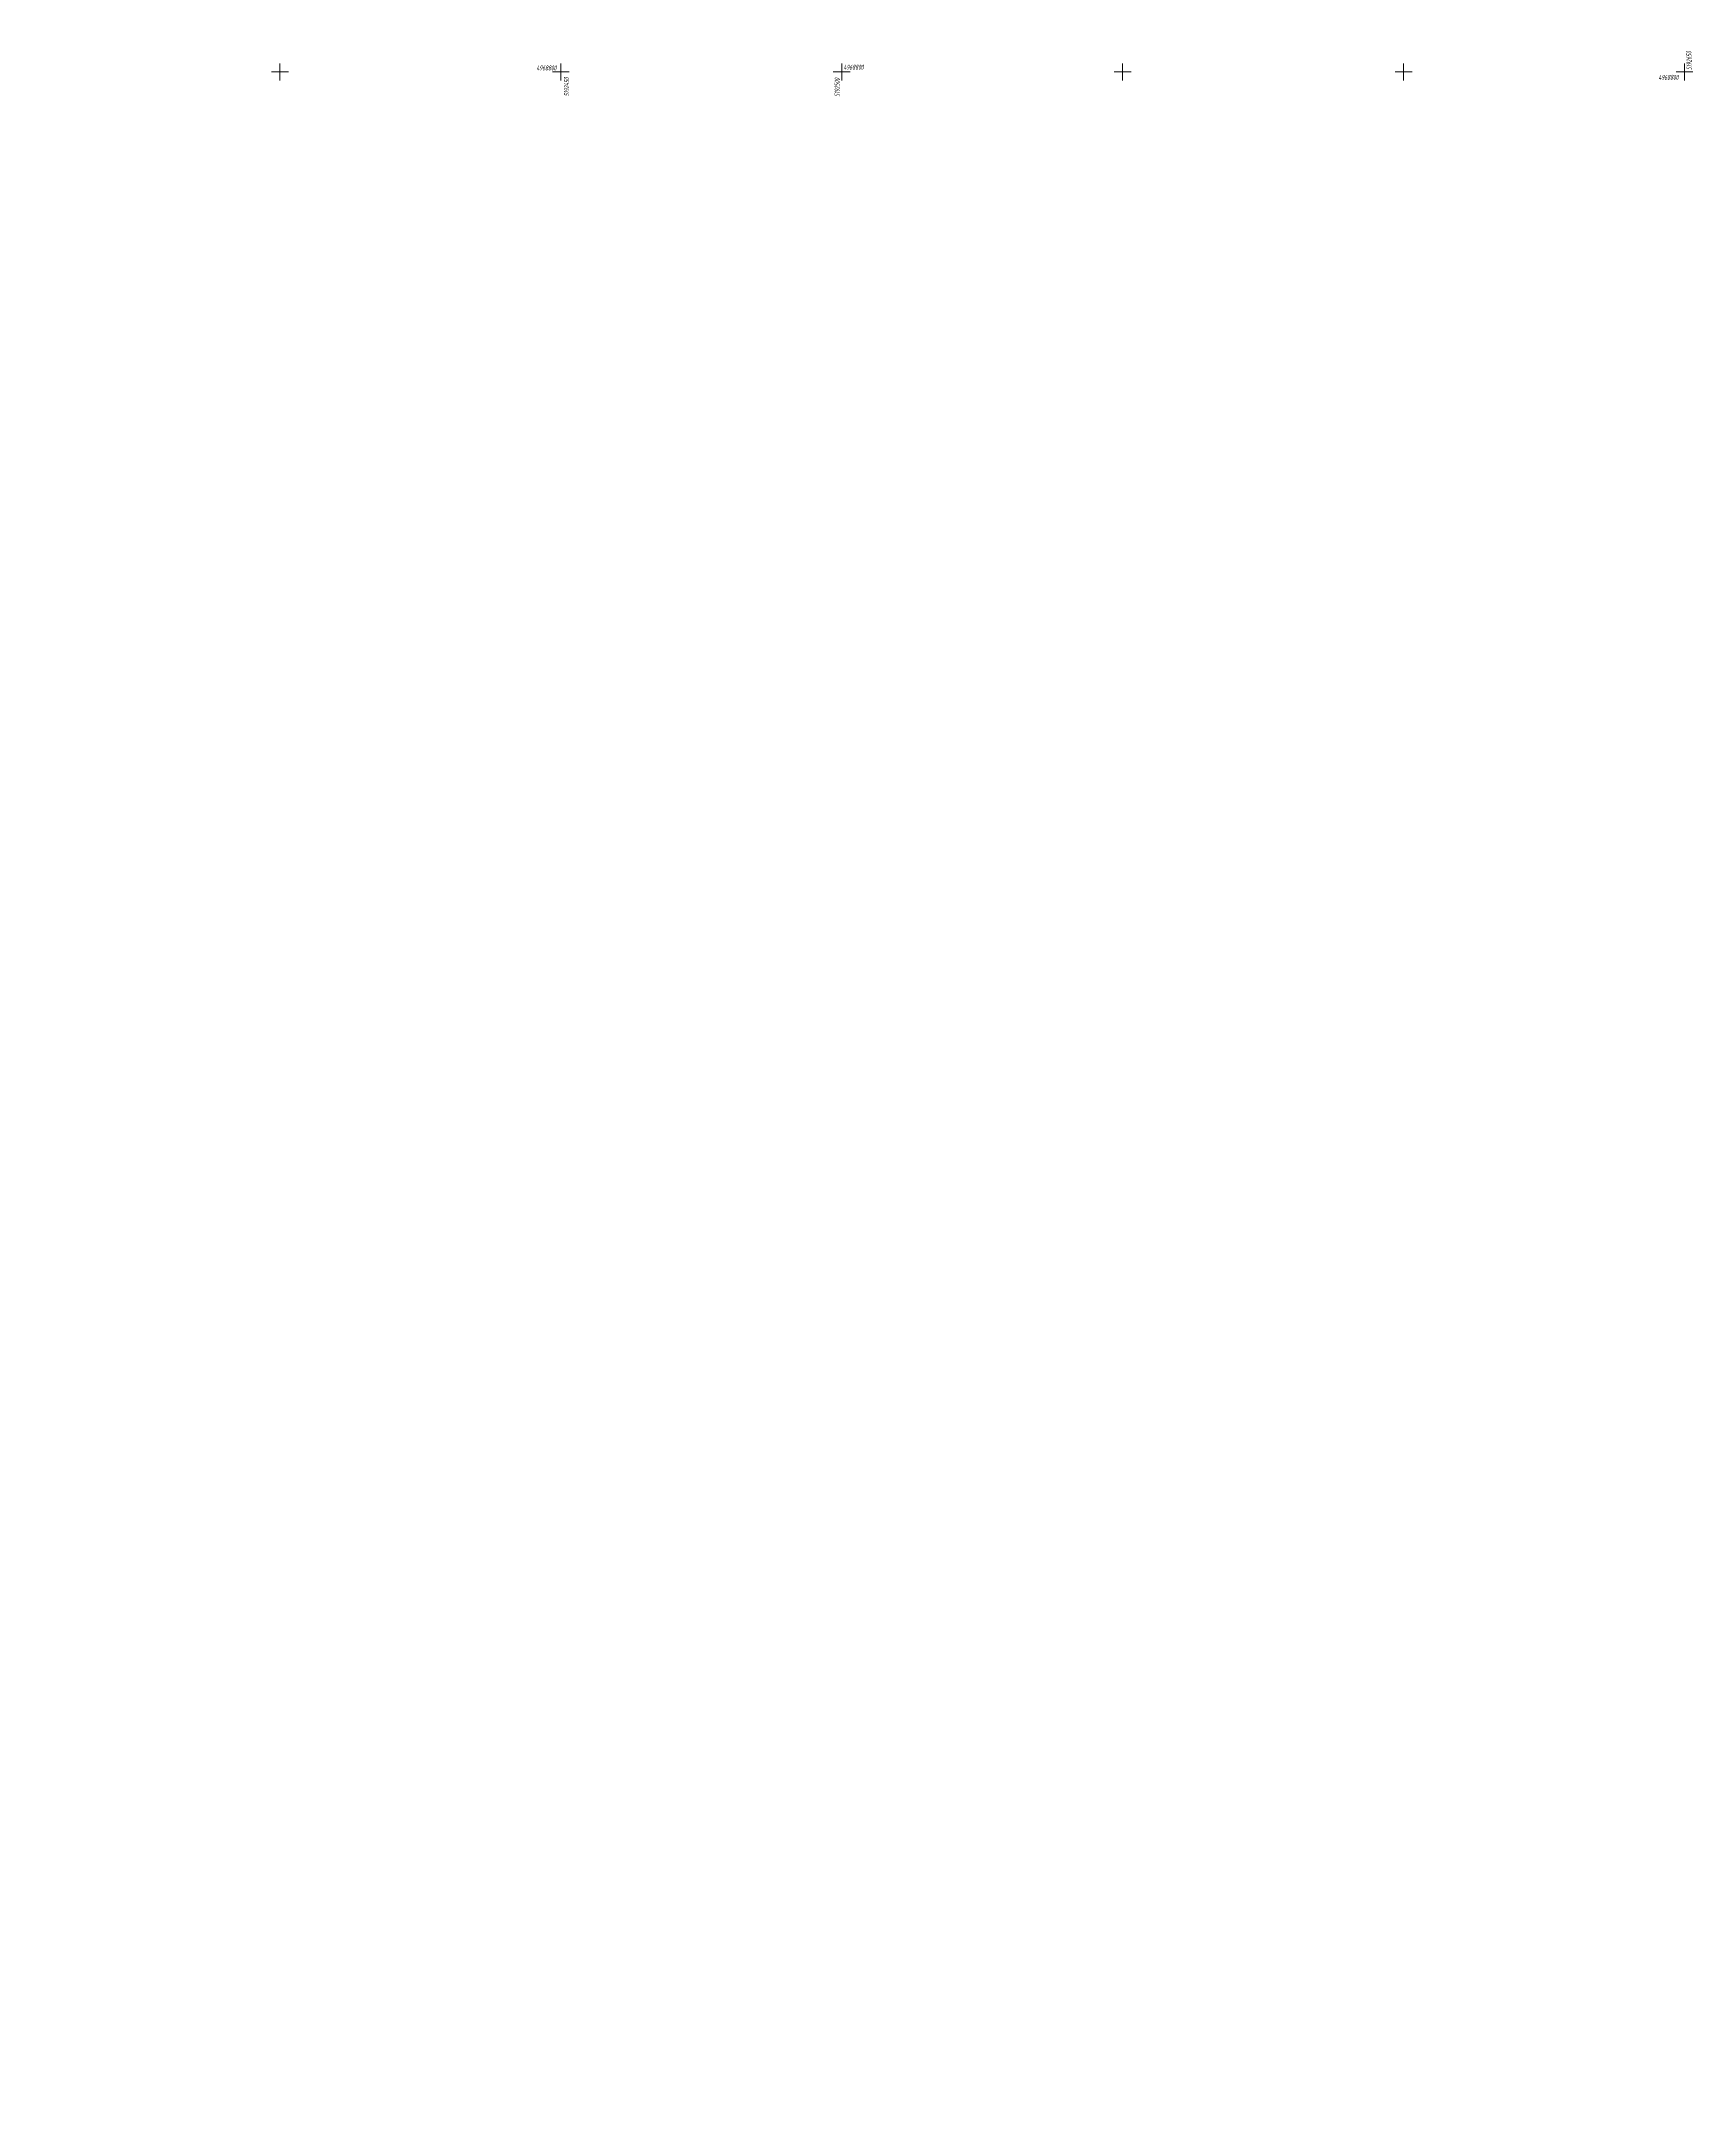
# Model space of a CAD drawing. Header units: metres. Extents: x 0 to 3282, y 0 to 1671.
# Drawn here: x 1946 to 2240.1, y 835.3 to 1200.9 of the extents above; entities that cross this region are included whole.
import ezdxf
from ezdxf import colors
from ezdxf.entities.mleader import LeaderData, LeaderLine
from ezdxf.math import Vec2, Vec3

# ---------------------------------------------------------------- set-up
doc = ezdxf.new("R2010")
doc.units = ezdxf.units.M
for name, color, linetype, lineweight, transparency in [('Grid', 7, 'Continuous', 18, 0.65), ('Otm', 7, 'Continuous', 18, 0.65), ('Рамка и сетка', 7, 'Continuous', 18, 0.65)]:
    doc.layers.add(name, color=color, linetype=linetype, lineweight=lineweight, transparency=transparency)
doc.layers.add('НВ текст', color=213, linetype='Continuous', lineweight=13)
doc.styles.get("Standard").update_dxf_attribs({"font": 'GOST_0.TTF', "oblique": 15})

# ---------------------------------------------------------------- blocks, each defined once
blk = doc.blocks.new('GRID')
at = {"layer": 'Grid', "color": 104}
blk.add_line((-1.5, 0), (1.5, 0), dxfattribs=at)
for points in [[(0, 0), (0, 1.5)], [(0, 0), (0, -1.5)]]:
    blk.add_lwpolyline(points, dxfattribs=at)

msp = doc.modelspace()

# ---------------------------------------------------------------- block references
at = {"layer": 'Grid', "color": 7, "linetype": 'Continuous'}
for p in [(1988.559, 1195.422), (2038.559, 1195.422), (2088.559, 1195.422), (2138.559, 1195.422), (2188.559, 1195.422), (2238.559, 1195.422)]:
    msp.add_blockref('GRID', p, dxfattribs=at)

# ---------------------------------------------------------------- texts
at = {"layer": 'Otm', "oblique": 13, "width": 0.8}
for s, rotation, p in [('5192650', 90.53949, (2239.83, 1195.752, 295.813)), ('4968800', 0.13959, (2233.917, 1194.011, 295.813))]:
    msp.add_text(s, height=0.9, rotation=rotation, dxfattribs=at).set_placement(p)
at = {"layer": 'Рамка и сетка', "oblique": 13, "width": 0.8}
for p in [(2034.211, 1195.69), (2088.869, 1195.817)]:
    msp.add_text('4968800', height=0.9, dxfattribs=at).set_placement(p)
for s, p in [('5192450', (2040.043, 1191.077)), ('5192500', (2088.196, 1191.013))]:
    msp.add_text(s, height=0.9, rotation=90, dxfattribs=at).set_placement(p)

# ---------------------------------------------------------------- next in the draw order: leaders
at = {"layer": 'НВ текст', "color": 1, "ltscale": 100}
ml = msp.add_multileader_mtext('Standard', dxfattribs=at)
ml.set_content('Строительна площадка\\PМечети', color=1)
ml.set_leader_properties()
ml.build(insert=Vec2(0, 0))
ml.multileader.update_dxf_attribs({"has_dogleg": 0, "text_left_attachment_type": 6, "text_right_attachment_type": 6, "dogleg_length": 1, "arrow_head_size": 10, "scale": 5})
ctx = ml.context
ctx.base_point, ctx.scale, ctx.char_height, ctx.arrow_head_size, ctx.landing_gap_size, ctx.plane_origin = Vec3(2119.725, 1278.723), 5, 5, 10, 5, Vec3(10499.716, -5677.02)
ctx.left_attachment, ctx.right_attachment, ctx.text_align_type = 6, 6, 1
notes = []
notes.append((ctx, [(0, (0, 0, 0), (0, 0), (1, 0), 1, [])]))
ctx.mtext.insert, ctx.mtext.width, ctx.mtext.defined_height, ctx.mtext.alignment, ctx.mtext.flow_direction = Vec3(2142.009, 1284.723), 32.33061, 11.625, 2, 5
ctx.mtext.has_bg_fill, ctx.mtext.bg_color, ctx.mtext.bg_scale_factor, ctx.mtext.bg_transparency, ctx.mtext.use_window_bg_color = 1, -1027028792, 1.5, 0, 1
for ctx, leaders in notes:
    for number, flags, end, landing, length, lines in leaders:
        leader = LeaderData()
        leader.index, (leader.has_last_leader_line, leader.has_dogleg_vector, leader.attachment_direction) = number, flags
        leader.last_leader_point, leader.dogleg_vector, leader.dogleg_length = Vec3(end), Vec3(landing), length
        for number, points, colour, breaks in lines:
            line = LeaderLine()
            line.index, line.vertices, line.color, line.breaks = number, Vec3.list(points), colors.encode_raw_color(colour), breaks
            leader.lines.append(line)
        ctx.leaders.append(leader)

doc.saveas('drawing.dxf')
